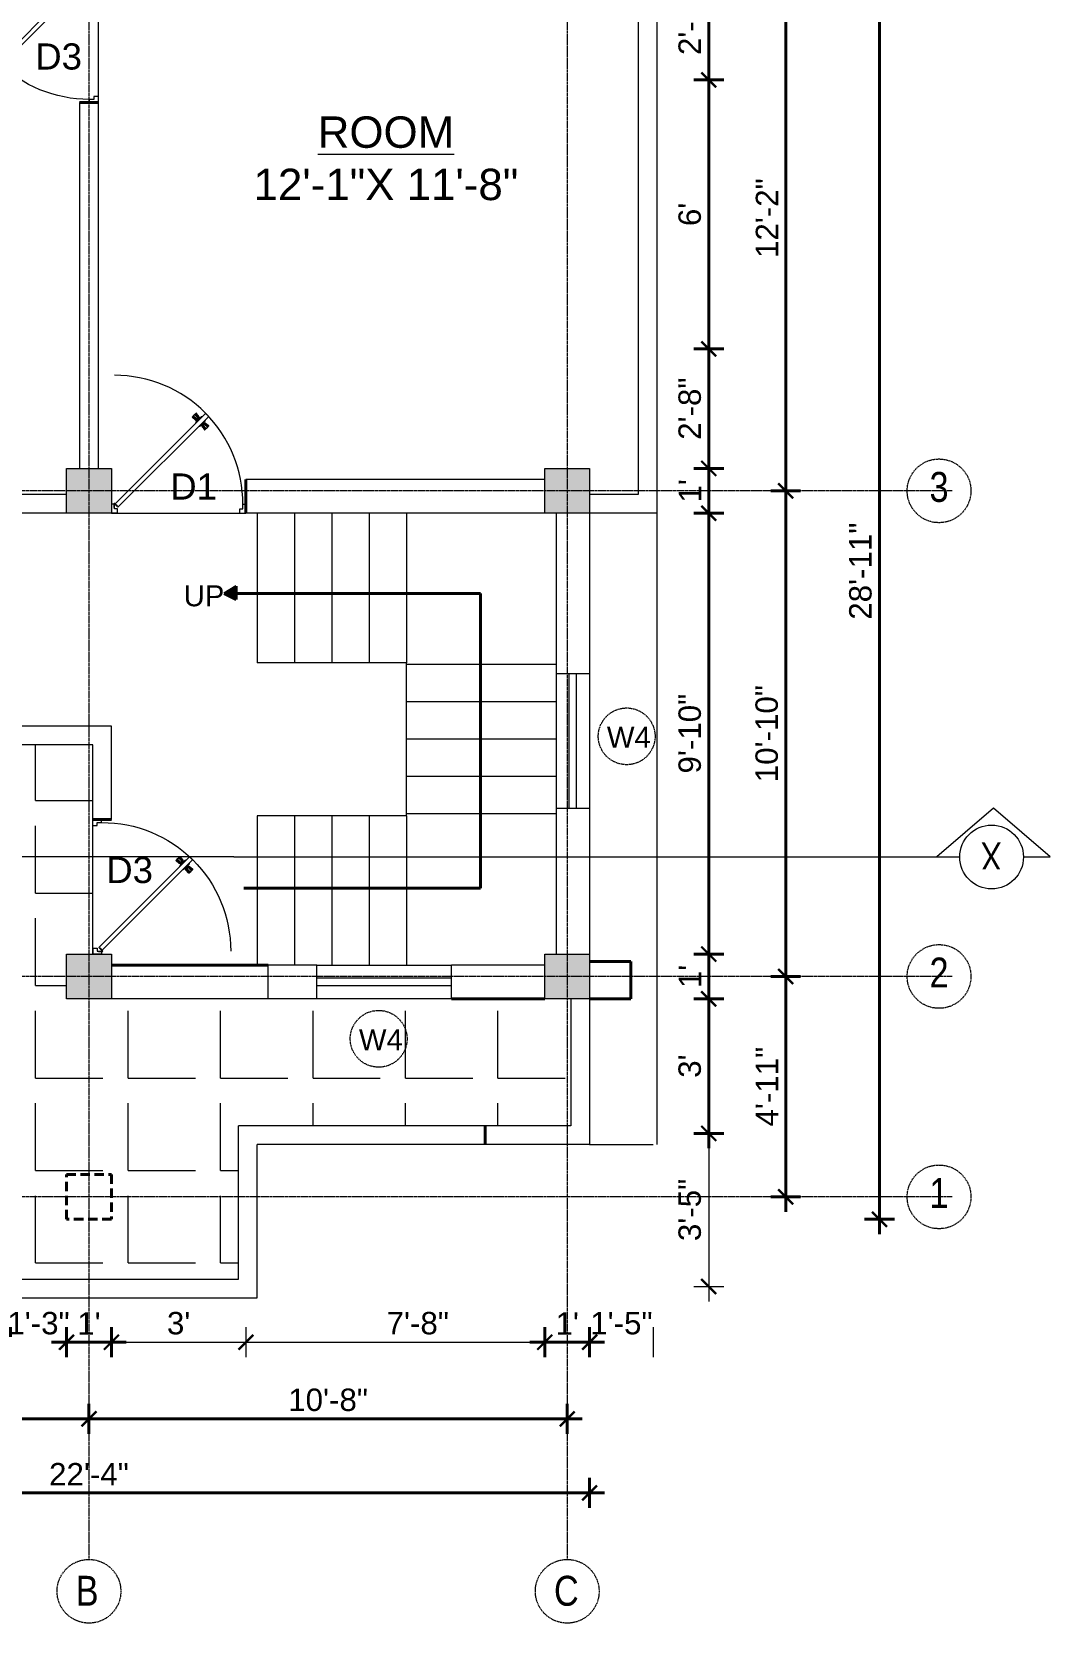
# Model space of a CAD drawing. Header units: inches. Extents: x 160056 to 168773, y -25300 to -22134.
# Drawn here: x 167858 to 168130.5, y -23704.1 to -23278.1 of the extents above; entities that cross this region are included whole.
import ezdxf

# ---------------------------------------------------------------- set-up
doc = ezdxf.new("R2010")
doc.units = ezdxf.units.IN
doc.header["$LTSCALE"] = 0.5
doc.header["$MEASUREMENT"] = 0
doc.header["$PDMODE"] = 66
doc.linetypes.add('CENTER', pattern=[2, 1.25, -0.25, 0.25, -0.25])
doc.linetypes.add('HIDDEN', pattern=[0.375, 0.25, -0.125])
for name, color, linetype, lineweight in [('Annotate-Lite.w', 177, 'Continuous', 9), ('Annotations-Bold.w', 177, 'Continuous', 13), ('DOOR & WIN', 1, 'Continuous', 25), ('PUERTAS', 7, 'Continuous', 9), ('TEXT', 220, 'Continuous', 9), ('wall', 1, 'Continuous', 40)]:
    doc.layers.add(name, color=color, linetype=linetype, lineweight=lineweight)
doc.styles.add('ARAIL', font='ARIALN.TTF')
doc.styles.add('DIMTEXT', font='arial.ttf', dxfattribs={"height": 6})
doc.styles.add('gaurav', font='arial.ttf')
doc.styles.get("Standard").update_dxf_attribs({"font": 'arial.ttf'})
doc.dimstyles.new('1 by 96', dxfattribs={"dimtxt": 6, "dimasz": 4, "dimexe": 4, "dimexo": 4, "dimgap": 2, "dimtad": 1, "dimdec": 0, "dimzin": 0, "dimdsep": 46, "dimlunit": 4, "dimtxsty": 'Standard', "dimblk": 'ARCHTICK', "dimcen": 0, "dimdle": 4, "dimadec": 0, "dimazin": 0, "dimtfac": 1, "dimtdec": 0, "dimtix": 1, "dimtofl": 0, "dimtmove": 1, "dimatfit": 3, "dimldrblk": 'ARCHTICK', "dimfxl": 4, "dimfxlon": 1, "dimtolj": 1, "dimtzin": 0, "dimlwd": -1, "dimlwe": -1, "dimarcsym": 0})

# ---------------------------------------------------------------- blocks, each defined once
blk = doc.blocks.new('3ft')
at = {"layer": 'PUERTAS', "color": 6}
for p, q in [((1.01, 2.52), (25.23, 26.74)), ((26.05, 25.92), (1.77, 1.64)), ((26.05, 25.92), (25.23, 26.74)), ((0, 2.4), (0, 0)), ((0.72, 2.4), (0, 2.4)), ((1.6, 0), (0, 0)), ((0.72, 1.52), (0.72, 2.44)), ((0.8, 1.52), (0.72, 1.52)), ((0.8, 1.52), (0.8, 2.41)), ((0.8, 1.2), (0.8, 1.52)), ((1.6, 1.2), (0.8, 1.2)), ((1.57, 1.84), (0.94, 2.47)), ((1.63, 1.89), (0.97, 2.55)), ((1.63, 1.89), (1.57, 1.84)), ((1.77, 1.64), (1.57, 1.84)), ((1.6, 0), (1.6, 1.2)), ((34.4, 0), (34.4, 1.2)), ((34.4, 1.2), (35.2, 1.2)), ((34.4, 0), (36, 0)), ((35.2, 1.2), (35.2, 2.4)), ((35.2, 2.4), (36, 2.4)), ((36, 0), (36, 2.4))]:
    blk.add_line(p, q, dxfattribs=at)
at = {"layer": 'PUERTAS', "color": 8}
for p, q in [((22.57, 24.94), (21.65, 25.68)), ((22.63, 24.99), (21.69, 25.75)), ((22.74, 25.1), (21.84, 25.9)), ((22.13, 26.28), (21.98, 26.13)), ((22.88, 25.24), (22.01, 26.06)), ((22.13, 26.28), (22.27, 26.42)), ((22.29, 26.41), (22.27, 26.42)), ((23.16, 25.52), (22.34, 26.39)), ((23.3, 25.66), (22.5, 26.56)), ((23.41, 25.77), (22.65, 26.71)), ((23.46, 25.83), (22.72, 26.75)), ((23.44, 25.45), (23.33, 25.56)), ((24.08, 25.71), (23.57, 25.38)), ((22.69, 24.32), (23.02, 24.83)), ((22.95, 24.96), (22.84, 25.07)), ((22.98, 24.99), (22.86, 25.1)), ((23.03, 25.04), (22.91, 25.15)), ((22.91, 24.53), (23.1, 24.91)), ((23.11, 25.12), (22.99, 25.23)), ((23.13, 24.76), (23.18, 24.99)), ((23.28, 25.3), (23.17, 25.41)), ((23.36, 25.37), (23.25, 25.49)), ((23.31, 24.94), (23.28, 25.08)), ((23.41, 25.43), (23.3, 25.54)), ((23.46, 25.09), (23.32, 25.13)), ((23.64, 25.27), (23.41, 25.22)), ((23.87, 25.49), (23.49, 25.3)), ((23.63, 23.38), (24.14, 23.72)), ((23.84, 23.6), (24.22, 23.79)), ((24.07, 23.82), (24.3, 23.88)), ((24.25, 24), (24.39, 23.97)), ((24.25, 23.26), (24.99, 22.34)), ((24.27, 23.64), (24.38, 23.53)), ((24.3, 23.67), (24.41, 23.56)), ((24.3, 23.32), (25.06, 22.38)), ((24.35, 23.72), (24.46, 23.61)), ((24.4, 24.15), (24.43, 24.01)), ((24.41, 23.43), (25.2, 22.53)), ((24.43, 23.8), (24.54, 23.69)), ((24.58, 24.33), (24.52, 24.1)), ((24.55, 23.57), (25.37, 22.7)), ((24.6, 23.97), (24.72, 23.86)), ((24.8, 24.56), (24.61, 24.18)), ((25.02, 24.77), (24.68, 24.26)), ((24.68, 24.05), (24.79, 23.94)), ((24.73, 24.1), (24.85, 23.99)), ((24.76, 24.13), (24.87, 24.02)), ((24.83, 23.85), (25.7, 23.03)), ((24.97, 23.99), (25.87, 23.2)), ((25.08, 24.1), (26.02, 23.34)), ((25.14, 24.15), (26.06, 23.41)), ((25.58, 22.82), (25.43, 22.67)), ((25.58, 22.82), (25.73, 22.97)), ((25.72, 22.98), (25.73, 22.97)), ((0, 0), (36, 0))]:
    blk.add_line(p, q, dxfattribs=at)
at = {"layer": 'PUERTAS', "color": 1}
for p, q in [((21.67, 25.73), (22.17, 26.23)), ((22.49, 24.95), (21.67, 25.61)), ((21.7, 25.82), (22.14, 26.26)), ((21.73, 25.79), (21.7, 25.82)), ((22.58, 26.7), (22.14, 26.26)), ((22.67, 26.73), (22.17, 26.23)), ((22.61, 26.67), (22.58, 26.7)), ((23.45, 25.91), (22.79, 26.73)), ((23.44, 25.81), (23.02, 25.38)), ((23.34, 25.58), (23.08, 25.32)), ((23.33, 25.7), (23.34, 25.69)), ((23.45, 25.46), (23.33, 25.57)), ((24.15, 25.79), (23.68, 25.48)), ((24.27, 25.78), (24.26, 25.79)), ((22.6, 24.96), (23.02, 25.38)), ((22.61, 24.25), (22.92, 24.72)), ((22.62, 24.13), (22.61, 24.14)), ((22.7, 25.07), (22.71, 25.06)), ((22.82, 25.06), (23.08, 25.32)), ((22.94, 24.95), (22.83, 25.07)), ((22.92, 24.72), (22.92, 24.72)), ((22.93, 24.94), (23.19, 25.21)), ((22.93, 24.84), (22.93, 24.83)), ((23.46, 25.47), (23.19, 25.21)), ((23.44, 23.31), (23.45, 23.3)), ((23.56, 23.3), (24.03, 23.61)), ((23.57, 25.47), (23.57, 25.47)), ((23.68, 25.48), (23.68, 25.48)), ((24.03, 23.61), (24.03, 23.62)), ((24.14, 23.62), (24.14, 23.62)), ((24.25, 23.62), (24.51, 23.89)), ((24.26, 23.29), (24.69, 23.71)), ((24.26, 23.63), (24.37, 23.52)), ((24.26, 23.18), (24.92, 22.37)), ((24.37, 23.52), (24.63, 23.77)), ((24.37, 23.4), (24.37, 23.4)), ((24.78, 24.15), (24.51, 23.89)), ((24.89, 24.03), (24.63, 23.77)), ((25.11, 24.14), (24.69, 23.71)), ((24.77, 24.14), (24.88, 24.03)), ((24.79, 24.38), (24.78, 24.37)), ((24.78, 24.26), (24.78, 24.26)), ((25.1, 24.84), (24.79, 24.38)), ((25, 24.03), (25, 24.03)), ((25.04, 22.36), (25.54, 22.86)), ((25.09, 24.96), (25.1, 24.95)), ((25.1, 22.42), (25.13, 22.39)), ((25.13, 22.39), (25.57, 22.83)), ((25.22, 24.14), (26.03, 23.48)), ((26.04, 23.37), (25.54, 22.86)), ((26.01, 23.27), (25.57, 22.83)), ((25.98, 23.3), (26.01, 23.27))]:
    blk.add_line(p, q, dxfattribs=at)
at = {"layer": 'PUERTAS', "color": 2}
for p, q in [((21.99, 26.11), (21.98, 26.13)), ((25.42, 22.68), (25.43, 22.67))]:
    blk.add_line(p, q, dxfattribs=at)
at = {"layer": 'PUERTAS', "color": 6}
for radius in [0.155, 0.0752]:
    blk.add_circle((0.82, 2.56), radius, dxfattribs=at)
blk.add_arc((0.82, 2.56), 34.38, 359.7285, 90.0333, dxfattribs=at)
at = {"layer": 'PUERTAS', "color": 1}
for centre, start, end in [((22.73, 26.68), 38.9236, 135), ((23.28, 25.63), 315, 45), ((23.39, 25.86), 315, 38.9236), ((24.2, 25.73), 45, 135), ((22.54, 25.01), 231.0764, 315), ((22.67, 24.2), 135, 225), ((22.77, 25.12), 225, 315), ((22.99, 24.89), 135, 219.7428), ((22.87, 24.78), 315, 39.7428), ((23.51, 23.36), 225, 315), ((23.51, 25.41), 50.2572, 135), ((23.62, 25.53), 230.2572, 315), ((24.09, 23.56), 50.2572, 135), ((24.2, 23.68), 230.2572, 315), ((24.32, 23.23), 135, 218.9236), ((24.42, 23.46), 135, 225), ((24.84, 24.31), 135, 219.7428), ((24.72, 24.21), 315, 39.7428), ((24.94, 23.98), 45, 135), ((24.98, 22.42), 218.9236, 315), ((25.04, 24.89), 315, 45), ((25.17, 24.08), 51.0764, 135), ((25.98, 23.42), 315, 51.0764)]:
    blk.add_arc(centre, 0.08, start, end, dxfattribs=at)
blk = doc.blocks.new('*U213')
at = {"color": 3, "xscale": -1}
blk.add_blockref('3ft', (42, 0), dxfattribs=at)
blk = doc.blocks.new('*U217')
at = {"color": 3}
blk.add_blockref('3ft', (0, 0), dxfattribs=at)
blk = doc.blocks.new('_ArchTick')
at = {"color": 0, "linetype": 'ByBlock', "const_width": 0.15}
blk.add_lwpolyline([(-0.5, -0.5), (0.5, 0.5)], dxfattribs=at)
blk = doc.blocks.new('*D1698')
at = {"layer": 'Defpoints', "color": 0, "transparency": 16777216}
for p in [(168007.27, -23261.02), (168007.27, -23291.02), (168039.14, -23291.02)]:
    blk.add_point(p, dxfattribs=at)
at = {"layer": 'wall', "color": 0, "transparency": 16777216}
for p, q in [((168039.14, -23257.02), (168039.14, -23295.02)), ((168035.14, -23261.02), (168043.14, -23261.02)), ((168035.14, -23291.02), (168043.14, -23291.02))]:
    blk.add_line(p, q, dxfattribs=at)
at = {"layer": 'wall', "color": 0, "transparency": 16777216, "xscale": 4, "yscale": 4, "zscale": 4}
for p, rotation in [((168039.14, -23261.02), 90), ((168039.14, -23291.02), 270)]:
    blk.add_blockref('_ArchTick', p, dxfattribs=dict(at, rotation=rotation))
at = {"layer": 'wall', "color": 0, "transparency": 16777216, "insert": (168034.08, -23276.02), "char_height": 6, "attachment_point": 5, "rotation": 90}
blk.add_mtext('\\A1;2\'-6"', dxfattribs=at)
blk = doc.blocks.new('*D1699')
at = {"layer": 'Defpoints', "color": 0, "transparency": 16777216}
for p in [(168007.27, -23291.02), (168007.27, -23363.02), (168039.14, -23363.02)]:
    blk.add_point(p, dxfattribs=at)
at = {"layer": 'wall', "color": 0, "transparency": 16777216}
for p, q in [((168039.14, -23287.02), (168039.14, -23367.02)), ((168035.14, -23291.02), (168043.14, -23291.02)), ((168035.14, -23363.02), (168043.14, -23363.02))]:
    blk.add_line(p, q, dxfattribs=at)
at = {"layer": 'wall', "color": 0, "transparency": 16777216, "xscale": 4, "yscale": 4, "zscale": 4}
for p, rotation in [((168039.14, -23291.02), 90), ((168039.14, -23363.02), 270)]:
    blk.add_blockref('_ArchTick', p, dxfattribs=dict(at, rotation=rotation))
at = {"layer": 'wall', "color": 0, "transparency": 16777216, "insert": (168034.08, -23327.02), "char_height": 6, "attachment_point": 5, "rotation": 90}
blk.add_mtext("\\A1;6'", dxfattribs=at)
blk = doc.blocks.new('*D1700')
at = {"layer": 'Defpoints', "color": 0, "transparency": 16777216}
for p in [(168007.27, -23363.02), (168007.27, -23395.02), (168039.14, -23395.02)]:
    blk.add_point(p, dxfattribs=at)
at = {"layer": 'wall', "color": 0, "transparency": 16777216}
for p, q in [((168039.14, -23359.02), (168039.14, -23399.02)), ((168035.14, -23363.02), (168043.14, -23363.02)), ((168035.14, -23395.02), (168043.14, -23395.02))]:
    blk.add_line(p, q, dxfattribs=at)
at = {"layer": 'wall', "color": 0, "transparency": 16777216, "xscale": 4, "yscale": 4, "zscale": 4}
for p, rotation in [((168039.14, -23363.02), 90), ((168039.14, -23395.02), 270)]:
    blk.add_blockref('_ArchTick', p, dxfattribs=dict(at, rotation=rotation))
at = {"layer": 'wall', "color": 0, "transparency": 16777216, "insert": (168034.08, -23379.02), "char_height": 6, "attachment_point": 5, "rotation": 90}
blk.add_mtext('\\A1;2\'-8"', dxfattribs=at)
blk = doc.blocks.new('*D1701')
at = {"layer": 'Defpoints', "color": 0, "transparency": 16777216}
for p in [(168007.27, -23395.02), (168007.27, -23407.02), (168039.14, -23407.02)]:
    blk.add_point(p, dxfattribs=at)
at = {"layer": 'wall', "color": 0, "transparency": 16777216}
for p, q in [((168039.14, -23391.02), (168039.14, -23411.02)), ((168035.14, -23395.02), (168043.14, -23395.02)), ((168035.14, -23407.02), (168043.14, -23407.02))]:
    blk.add_line(p, q, dxfattribs=at)
at = {"layer": 'wall', "color": 0, "transparency": 16777216, "xscale": 4, "yscale": 4, "zscale": 4}
for p, rotation in [((168039.14, -23395.02), 90), ((168039.14, -23407.02), 270)]:
    blk.add_blockref('_ArchTick', p, dxfattribs=dict(at, rotation=rotation))
at = {"layer": 'wall', "color": 0, "transparency": 16777216, "insert": (168034.13, -23401.02), "char_height": 6, "attachment_point": 5, "rotation": 90}
blk.add_mtext("\\A1;1'", dxfattribs=at)
blk = doc.blocks.new('*D1702')
at = {"layer": 'Defpoints', "color": 0, "transparency": 16777216}
for p in [(168007.27, -23407.02), (168007.27, -23525.02), (168039.14, -23525.02)]:
    blk.add_point(p, dxfattribs=at)
at = {"layer": 'wall', "color": 0, "transparency": 16777216}
for p, q in [((168039.14, -23403.02), (168039.14, -23529.02)), ((168035.14, -23407.02), (168043.14, -23407.02)), ((168035.14, -23525.02), (168043.14, -23525.02))]:
    blk.add_line(p, q, dxfattribs=at)
at = {"layer": 'wall', "color": 0, "transparency": 16777216, "xscale": 4, "yscale": 4, "zscale": 4}
for p, rotation in [((168039.14, -23407.02), 90), ((168039.14, -23525.02), 270)]:
    blk.add_blockref('_ArchTick', p, dxfattribs=dict(at, rotation=rotation))
at = {"layer": 'wall', "color": 0, "transparency": 16777216, "insert": (168034.08, -23466.02), "char_height": 6, "attachment_point": 5, "rotation": 90}
blk.add_mtext('\\A1;9\'-10"', dxfattribs=at)
blk = doc.blocks.new('*D1703')
at = {"layer": 'Defpoints', "color": 0, "transparency": 16777216}
for p in [(168007.27, -23525.02), (168007.27, -23537.02), (168039.14, -23537.02)]:
    blk.add_point(p, dxfattribs=at)
at = {"layer": 'wall', "color": 0, "transparency": 16777216}
for p, q in [((168039.14, -23521.02), (168039.14, -23541.02)), ((168035.14, -23525.02), (168043.14, -23525.02)), ((168035.14, -23537.02), (168043.14, -23537.02))]:
    blk.add_line(p, q, dxfattribs=at)
at = {"layer": 'wall', "color": 0, "transparency": 16777216, "xscale": 4, "yscale": 4, "zscale": 4}
for p, rotation in [((168039.14, -23525.02), 90), ((168039.14, -23537.02), 270)]:
    blk.add_blockref('_ArchTick', p, dxfattribs=dict(at, rotation=rotation))
at = {"layer": 'wall', "color": 0, "transparency": 16777216, "insert": (168034.13, -23531.02), "char_height": 6, "attachment_point": 5, "rotation": 90}
blk.add_mtext("\\A1;1'", dxfattribs=at)
blk = doc.blocks.new('*D1704')
at = {"layer": 'Defpoints', "color": 0, "transparency": 16777216}
for p in [(168007.27, -23255.02), (168007.27, -23401.02), (168059.74, -23401.02)]:
    blk.add_point(p, dxfattribs=at)
at = {"layer": 'wall', "color": 0, "transparency": 16777216}
for p, q in [((168059.74, -23251.02), (168059.74, -23405.02)), ((168055.74, -23255.02), (168063.74, -23255.02)), ((168055.74, -23401.02), (168063.74, -23401.02))]:
    blk.add_line(p, q, dxfattribs=at)
at = {"layer": 'wall', "color": 0, "transparency": 16777216, "xscale": 4, "yscale": 4, "zscale": 4}
for p, rotation in [((168059.74, -23255.02), 90), ((168059.74, -23401.02), 270)]:
    blk.add_blockref('_ArchTick', p, dxfattribs=dict(at, rotation=rotation))
at = {"layer": 'wall', "color": 0, "transparency": 16777216, "insert": (168054.73, -23328.02), "char_height": 6, "attachment_point": 5, "rotation": 90}
blk.add_mtext('\\A1;12\'-2"', dxfattribs=at)
blk = doc.blocks.new('*D1705')
at = {"layer": 'Defpoints', "color": 0, "transparency": 16777216}
for p in [(168007.27, -23401.02), (168007.27, -23531.02), (168059.74, -23531.02)]:
    blk.add_point(p, dxfattribs=at)
at = {"layer": 'wall', "color": 0, "transparency": 16777216}
for p, q in [((168059.74, -23397.02), (168059.74, -23535.02)), ((168055.74, -23401.02), (168063.74, -23401.02)), ((168055.74, -23531.02), (168063.74, -23531.02))]:
    blk.add_line(p, q, dxfattribs=at)
at = {"layer": 'wall', "color": 0, "transparency": 16777216, "xscale": 4, "yscale": 4, "zscale": 4}
for p, rotation in [((168059.74, -23401.02), 90), ((168059.74, -23531.02), 270)]:
    blk.add_blockref('_ArchTick', p, dxfattribs=dict(at, rotation=rotation))
at = {"layer": 'wall', "color": 0, "transparency": 16777216, "insert": (168054.68, -23466.02), "char_height": 6, "attachment_point": 5, "rotation": 90}
blk.add_mtext('\\A1;10\'-10"', dxfattribs=at)
blk = doc.blocks.new('*D1706')
at = {"layer": 'Defpoints', "color": 0, "transparency": 16777216}
for p in [(168007.27, -23531.02), (167879.27, -23590.02), (168059.74, -23590.02)]:
    blk.add_point(p, dxfattribs=at)
at = {"layer": 'wall', "color": 0, "transparency": 16777216}
for p, q in [((168059.74, -23527.02), (168059.74, -23594.02)), ((168055.74, -23531.02), (168063.74, -23531.02)), ((168055.74, -23590.02), (168063.74, -23590.02))]:
    blk.add_line(p, q, dxfattribs=at)
at = {"layer": 'wall', "color": 0, "transparency": 16777216, "xscale": 4, "yscale": 4, "zscale": 4}
for p, rotation in [((168059.74, -23531.02), 90), ((168059.74, -23590.02), 270)]:
    blk.add_blockref('_ArchTick', p, dxfattribs=dict(at, rotation=rotation))
at = {"layer": 'wall', "color": 0, "transparency": 16777216, "insert": (168054.73, -23560.52), "char_height": 6, "attachment_point": 5, "rotation": 90}
blk.add_mtext('\\A1;4\'-11"', dxfattribs=at)
blk = doc.blocks.new('*D1707')
at = {"layer": 'Defpoints', "color": 0, "transparency": 16777216}
for p in [(167879.27, -23249.02), (168084.83, -23249.02), (167879.27, -23596.02)]:
    blk.add_point(p, dxfattribs=at)
at = {"layer": 'wall', "color": 0, "transparency": 16777216}
for p, q in [((168084.83, -23600.02), (168084.83, -23245.02)), ((168080.83, -23249.02), (168088.83, -23249.02)), ((168080.83, -23596.02), (168088.83, -23596.02))]:
    blk.add_line(p, q, dxfattribs=at)
at = {"layer": 'wall', "color": 0, "transparency": 16777216, "xscale": 4, "yscale": 4, "zscale": 4}
for p, rotation in [((168084.83, -23249.02), 90), ((168084.83, -23596.02), 270)]:
    blk.add_blockref('_ArchTick', p, dxfattribs=dict(at, rotation=rotation))
at = {"layer": 'wall', "color": 0, "transparency": 16777216, "insert": (168079.76, -23422.52), "char_height": 6, "attachment_point": 5, "rotation": 90}
blk.add_mtext('\\A1;28\'-11"', dxfattribs=at)
blk = doc.blocks.new('*D1711')
at = {"layer": 'Defpoints', "color": 0, "transparency": 16777216}
for p in [(167852.27, -23596.02), (167867.27, -23596.02), (167867.27, -23628.94)]:
    blk.add_point(p, dxfattribs=at)
at = {"layer": 'wall', "color": 0, "transparency": 16777216}
for p, q in [((167852.27, -23624.94), (167852.27, -23632.94)), ((167867.27, -23624.94), (167867.27, -23632.94))]:
    blk.add_line(p, q, dxfattribs=at)
at = {"layer": 'wall', "color": 0, "transparency": 16777216, "insert": (167859.77, -23623.87), "char_height": 6, "attachment_point": 5}
blk.add_mtext('\\A1;1\'-3"', dxfattribs=at)
blk = doc.blocks.new('*D1712')
at = {"layer": 'Defpoints', "color": 0, "transparency": 16777216}
for p in [(167867.27, -23596.02), (167879.27, -23596.02), (167879.27, -23628.94)]:
    blk.add_point(p, dxfattribs=at)
at = {"layer": 'wall', "color": 0, "transparency": 16777216}
for p, q in [((167867.27, -23624.94), (167867.27, -23632.94)), ((167879.27, -23624.94), (167879.27, -23632.94)), ((167863.27, -23628.94), (167883.27, -23628.94))]:
    blk.add_line(p, q, dxfattribs=at)
at = {"layer": 'wall', "color": 0, "transparency": 16777216, "xscale": 4, "yscale": 4, "zscale": 4, "rotation": 180}
blk.add_blockref('_ArchTick', (167867.27, -23628.94), dxfattribs=at)
at = {"layer": 'wall', "color": 0, "transparency": 16777216, "xscale": 4, "yscale": 4, "zscale": 4}
blk.add_blockref('_ArchTick', (167879.27, -23628.94), dxfattribs=at)
at = {"layer": 'wall', "color": 0, "transparency": 16777216, "insert": (167873.27, -23623.92), "char_height": 6, "attachment_point": 5}
blk.add_mtext("\\A1;1'", dxfattribs=at)
blk = doc.blocks.new('*D1713')
at = {"layer": 'Defpoints', "color": 0, "transparency": 16777216}
for p in [(167995.27, -23537.02), (168007.27, -23537.02), (168007.27, -23628.94)]:
    blk.add_point(p, dxfattribs=at)
at = {"layer": 'wall', "color": 0, "transparency": 16777216}
for p, q in [((167995.27, -23624.94), (167995.27, -23632.94)), ((168007.27, -23624.94), (168007.27, -23632.94)), ((167991.27, -23628.94), (168011.27, -23628.94))]:
    blk.add_line(p, q, dxfattribs=at)
at = {"layer": 'wall', "color": 0, "transparency": 16777216, "xscale": 4, "yscale": 4, "zscale": 4, "rotation": 180}
blk.add_blockref('_ArchTick', (167995.27, -23628.94), dxfattribs=at)
at = {"layer": 'wall', "color": 0, "transparency": 16777216, "xscale": 4, "yscale": 4, "zscale": 4}
blk.add_blockref('_ArchTick', (168007.27, -23628.94), dxfattribs=at)
at = {"layer": 'wall', "color": 0, "transparency": 16777216, "insert": (168001.27, -23623.92), "char_height": 6, "attachment_point": 5}
blk.add_mtext("\\A1;1'", dxfattribs=at)
blk = doc.blocks.new('*D1714')
at = {"layer": 'Defpoints', "color": 0, "transparency": 16777216}
for p in [(167745.27, -23596.02), (167873.27, -23596.02), (167873.27, -23649.45)]:
    blk.add_point(p, dxfattribs=at)
at = {"layer": 'wall', "color": 0, "transparency": 16777216}
for p, q in [((167745.27, -23645.45), (167745.27, -23653.45)), ((167873.27, -23645.45), (167873.27, -23653.45)), ((167741.27, -23649.45), (167877.27, -23649.45))]:
    blk.add_line(p, q, dxfattribs=at)
at = {"layer": 'wall', "color": 0, "transparency": 16777216, "xscale": 4, "yscale": 4, "zscale": 4, "rotation": 180}
blk.add_blockref('_ArchTick', (167745.27, -23649.45), dxfattribs=at)
at = {"layer": 'wall', "color": 0, "transparency": 16777216, "xscale": 4, "yscale": 4, "zscale": 4}
blk.add_blockref('_ArchTick', (167873.27, -23649.45), dxfattribs=at)
at = {"layer": 'wall', "color": 0, "transparency": 16777216, "insert": (167809.27, -23644.39), "char_height": 6, "attachment_point": 5}
blk.add_mtext('\\A1;10\'-8"', dxfattribs=at)
blk = doc.blocks.new('*D1715')
at = {"layer": 'Defpoints', "color": 0, "transparency": 16777216}
for p in [(168001.27, -23537.02), (167873.27, -23596.02), (168001.27, -23649.45)]:
    blk.add_point(p, dxfattribs=at)
at = {"layer": 'wall', "color": 0, "transparency": 16777216}
for p, q in [((167873.27, -23645.45), (167873.27, -23653.45)), ((168001.27, -23645.45), (168001.27, -23653.45)), ((167869.27, -23649.45), (168005.27, -23649.45))]:
    blk.add_line(p, q, dxfattribs=at)
at = {"layer": 'wall', "color": 0, "transparency": 16777216, "xscale": 4, "yscale": 4, "zscale": 4, "rotation": 180}
blk.add_blockref('_ArchTick', (167873.27, -23649.45), dxfattribs=at)
at = {"layer": 'wall', "color": 0, "transparency": 16777216, "xscale": 4, "yscale": 4, "zscale": 4}
blk.add_blockref('_ArchTick', (168001.27, -23649.45), dxfattribs=at)
at = {"layer": 'wall', "color": 0, "transparency": 16777216, "insert": (167937.27, -23644.39), "char_height": 6, "attachment_point": 5}
blk.add_mtext('\\A1;10\'-8"', dxfattribs=at)
blk = doc.blocks.new('*D1716')
at = {"layer": 'Defpoints', "color": 0, "transparency": 16777216}
for p in [(168007.27, -23537.02), (167739.27, -23596.02), (168007.27, -23669.28)]:
    blk.add_point(p, dxfattribs=at)
at = {"layer": 'wall', "color": 0, "transparency": 16777216}
for p, q in [((167739.27, -23665.28), (167739.27, -23673.28)), ((168007.27, -23665.28), (168007.27, -23673.28)), ((167735.27, -23669.28), (168011.27, -23669.28))]:
    blk.add_line(p, q, dxfattribs=at)
at = {"layer": 'wall', "color": 0, "transparency": 16777216, "xscale": 4, "yscale": 4, "zscale": 4, "rotation": 180}
blk.add_blockref('_ArchTick', (167739.27, -23669.28), dxfattribs=at)
at = {"layer": 'wall', "color": 0, "transparency": 16777216, "xscale": 4, "yscale": 4, "zscale": 4}
blk.add_blockref('_ArchTick', (168007.27, -23669.28), dxfattribs=at)
at = {"layer": 'wall', "color": 0, "transparency": 16777216, "insert": (167873.27, -23664.27), "char_height": 6, "attachment_point": 5}
blk.add_mtext('\\A1;22\'-4"', dxfattribs=at)
blk = doc.blocks.new('*D1721')
at = {"layer": 'Defpoints', "color": 0, "transparency": 16777216}
for p in [(168007.27, -23537.02), (168024.27, -23573.02), (168039.14, -23573.02)]:
    blk.add_point(p, dxfattribs=at)
at = {"layer": 'wall', "color": 0, "transparency": 16777216}
for p, q in [((168039.14, -23533.02), (168039.14, -23577.02)), ((168035.14, -23537.02), (168043.14, -23537.02)), ((168035.14, -23573.02), (168043.14, -23573.02))]:
    blk.add_line(p, q, dxfattribs=at)
at = {"layer": 'wall', "color": 0, "transparency": 16777216, "xscale": 4, "yscale": 4, "zscale": 4}
for p, rotation in [((168039.14, -23537.02), 90), ((168039.14, -23573.02), 270)]:
    blk.add_blockref('_ArchTick', p, dxfattribs=dict(at, rotation=rotation))
at = {"layer": 'wall', "color": 0, "transparency": 16777216, "insert": (168034.08, -23555.02), "char_height": 6, "attachment_point": 5, "rotation": 90}
blk.add_mtext("\\A1;3'", dxfattribs=at)
blk = doc.blocks.new('*D1722')
at = {"layer": 'Annotate-Lite.w', "color": 0, "transparency": 16777216}
for p, q in [((168039.14, -23569.02), (168039.14, -23618.02)), ((168035.14, -23573.02), (168043.14, -23573.02)), ((168035.14, -23614.02), (168043.14, -23614.02))]:
    blk.add_line(p, q, dxfattribs=at)
at = {"layer": 'Defpoints', "color": 0, "transparency": 16777216}
for p in [(168024.27, -23573.02), (167915.27, -23614.02), (168039.14, -23614.02)]:
    blk.add_point(p, dxfattribs=at)
at = {"layer": 'Annotate-Lite.w', "color": 0, "transparency": 16777216, "xscale": 4, "yscale": 4, "zscale": 4}
for p, rotation in [((168039.14, -23573.02), 90), ((168039.14, -23614.02), 270)]:
    blk.add_blockref('_ArchTick', p, dxfattribs=dict(at, rotation=rotation))
at = {"layer": 'Annotate-Lite.w', "color": 0, "transparency": 16777216, "insert": (168034.08, -23593.52), "char_height": 6, "attachment_point": 5, "rotation": 90}
blk.add_mtext('\\A1;3\'-5"', dxfattribs=at)
blk = doc.blocks.new('*D1723')
at = {"layer": 'Annotate-Lite.w', "color": 0, "transparency": 16777216}
for p, q in [((167879.27, -23624.94), (167879.27, -23632.94)), ((167915.27, -23624.94), (167915.27, -23632.94)), ((167875.27, -23628.94), (167919.27, -23628.94))]:
    blk.add_line(p, q, dxfattribs=at)
at = {"layer": 'Defpoints', "color": 0, "transparency": 16777216}
for p in [(167879.27, -23596.02), (167915.27, -23614.02), (167915.27, -23628.94)]:
    blk.add_point(p, dxfattribs=at)
at = {"layer": 'Annotate-Lite.w', "color": 0, "transparency": 16777216, "xscale": 4, "yscale": 4, "zscale": 4, "rotation": 180}
blk.add_blockref('_ArchTick', (167879.27, -23628.94), dxfattribs=at)
at = {"layer": 'Annotate-Lite.w', "color": 0, "transparency": 16777216, "xscale": 4, "yscale": 4, "zscale": 4}
blk.add_blockref('_ArchTick', (167915.27, -23628.94), dxfattribs=at)
at = {"layer": 'Annotate-Lite.w', "color": 0, "transparency": 16777216, "insert": (167897.27, -23623.87), "char_height": 6, "attachment_point": 5}
blk.add_mtext("\\A1;3'", dxfattribs=at)
blk = doc.blocks.new('*D1724')
at = {"layer": 'Annotate-Lite.w', "color": 0, "transparency": 16777216}
for p, q in [((167915.27, -23624.94), (167915.27, -23632.94)), ((168007.27, -23624.94), (168007.27, -23632.94)), ((167911.27, -23628.94), (168011.27, -23628.94))]:
    blk.add_line(p, q, dxfattribs=at)
at = {"layer": 'Defpoints', "color": 0, "transparency": 16777216}
for p in [(168007.27, -23573.02), (167915.27, -23614.02), (168007.27, -23628.94)]:
    blk.add_point(p, dxfattribs=at)
at = {"layer": 'Annotate-Lite.w', "color": 0, "transparency": 16777216, "xscale": 4, "yscale": 4, "zscale": 4, "rotation": 180}
blk.add_blockref('_ArchTick', (167915.27, -23628.94), dxfattribs=at)
at = {"layer": 'Annotate-Lite.w', "color": 0, "transparency": 16777216, "xscale": 4, "yscale": 4, "zscale": 4}
blk.add_blockref('_ArchTick', (168007.27, -23628.94), dxfattribs=at)
at = {"layer": 'Annotate-Lite.w', "color": 0, "transparency": 16777216, "insert": (167961.27, -23623.87), "char_height": 6, "attachment_point": 5}
blk.add_mtext('\\A1;7\'-8"', dxfattribs=at)
blk = doc.blocks.new('*D1725')
at = {"layer": 'Annotate-Lite.w', "color": 0, "transparency": 16777216}
for p, q in [((168007.27, -23624.94), (168007.27, -23632.94)), ((168024.27, -23624.94), (168024.27, -23632.94))]:
    blk.add_line(p, q, dxfattribs=at)
at = {"layer": 'Defpoints', "color": 0, "transparency": 16777216}
for p in [(168007.27, -23576.02), (168024.27, -23576.02), (168024.27, -23628.94)]:
    blk.add_point(p, dxfattribs=at)
at = {"layer": 'Annotate-Lite.w', "color": 0, "transparency": 16777216, "insert": (168015.77, -23623.87), "char_height": 6, "attachment_point": 5}
blk.add_mtext('\\A1;1\'-5"', dxfattribs=at)

msp = doc.modelspace()

# ---------------------------------------------------------------- hatches: boundary and pattern name
at = {"layer": 'Annotations-Bold.w', "linetype": 'CENTER', "ltscale": 0.3}
h = msp.add_hatch(dxfattribs=at)
h.set_pattern_fill('ANGLE', color=0, scale=90, style=0)
h.set_pattern_definition([(0, (16586.977, -1852.475), (0, 24.75), [18, -6.75]), (90, (16586.977, -1852.475), (-24.75, 2e-15), [18, -6.75])])
h.paths.add_polyline_path([(167867.27, -23537.02), (167867.27, -23525.02), (167874.27, -23525.02), (167874.27, -23523.42), (167874.27, -23489.02), (167874.27, -23469.02), (167739.27, -23469.02), (167723.27, -23469.02), (167723.27, -23612.02), (167913.27, -23612.02), (167913.27, -23571.02), (168002.27, -23571.02), (168002.27, -23537.02), (167995.27, -23537.02), (167970.27, -23537.02), (167934.27, -23537.02), (167879.27, -23537.02)])
h.paths.add_polyline_path([(167867.27, -23584.02), (167879.27, -23584.02), (167879.27, -23596.02), (167867.27, -23596.02)], flags=16)
h.paths.add_polyline_path([(167751.27, -23537.02), (167739.27, -23537.02), (167739.27, -23525.02), (167751.27, -23525.02)], flags=16)
h.paths.add_polyline_path([(167751.27, -23584.02), (167751.27, -23596.02), (167739.27, -23596.02), (167739.27, -23584.02)], flags=16)
h.paths.add_polyline_path([(167778.36, -23556.97), (167838.63, -23556.97), (167838.63, -23539.66), (167778.36, -23539.66)], flags=24)
at = {"layer": 'wall'}
for points in [[(167879.27, -23395.02), (167867.27, -23395.02), (167867.27, -23407.02), (167879.27, -23407.02)], [(168007.27, -23395.02), (167995.27, -23395.02), (167995.27, -23407.02), (168007.27, -23407.02)], [(167912.63, -23430.15), (167912.63, -23426.57), (167909.47, -23428.49)], [(167879.27, -23525.02), (167867.27, -23525.02), (167867.27, -23537.02), (167879.27, -23537.02)], [(168007.27, -23525.02), (167995.27, -23525.02), (167995.27, -23537.02), (168007.27, -23537.02)]]:
    msp.add_hatch(color=256, dxfattribs=at).paths.add_polyline_path(points)

# ---------------------------------------------------------------- linework, layer by layer
at = {"layer": 'Annotate-Lite.w', "color": 1}
for p, q in [((168025.27, -23249.02), (168025.27, -23407.02)), ((168020.27, -23254.02), (168020.27, -23402.02)), ((167870.77, -23297.02), (167870.77, -23395.02)), ((167875.77, -23297.02), (167875.77, -23395.02)), ((167995.27, -23398.02), (167915.27, -23398.02)), ((167867.27, -23402.02), (167751.27, -23402.02)), ((168020.27, -23402.02), (168007.27, -23402.02)), ((167867.27, -23407.02), (167831.27, -23407.02)), ((167995.27, -23407.02), (167915.27, -23407.02)), ((167998.27, -23407.02), (167998.27, -23450.02)), ((168020.27, -23407.02), (168007.27, -23407.02)), ((168007.27, -23407.02), (168007.27, -23450.02)), ((168025.27, -23407.02), (168020.27, -23407.02)), ((168025.27, -23407.02), (168025.27, -23576.02)), ((167874.27, -23464.02), (167748.27, -23464.02)), ((167879.27, -23464.02), (167874.27, -23464.02)), ((167879.27, -23489.02), (167879.27, -23464.02)), ((167874.27, -23469.02), (167739.27, -23469.02)), ((167874.27, -23489.02), (167874.27, -23469.02)), ((167998.27, -23486.02), (167998.27, -23525.02)), ((168007.27, -23486.02), (168007.27, -23527.02)), ((167934.27, -23528.02), (167921.27, -23528.02)), ((167921.27, -23537.02), (167921.27, -23528.02)), ((167995.27, -23528.02), (167970.27, -23528.02)), ((167934.27, -23537.02), (167879.27, -23537.02)), ((168002.27, -23537.02), (168002.27, -23571.02)), ((168007.27, -23537.02), (168007.27, -23576.02)), ((168002.27, -23571.02), (167913.27, -23571.02)), ((167913.27, -23612.02), (167913.27, -23571.02)), ((168007.27, -23576.02), (167918.27, -23576.02)), ((167918.27, -23617.02), (167918.27, -23576.02)), ((168007.27, -23576.02), (168024.27, -23576.02)), ((167723.27, -23612.02), (167913.27, -23612.02)), ((167718.27, -23617.02), (167867.27, -23617.02)), ((167718.27, -23617.02), (167918.27, -23617.02))]:
    msp.add_line(p, q, dxfattribs=at)
at = {"layer": 'Annotate-Lite.w'}
for p, q in [((168025.27, -23363.02), (168025.27, -23396.02)), ((167918.27, -23407.02), (167918.27, -23447.02)), ((167928.27, -23407.02), (167928.27, -23447.02)), ((167938.27, -23407.02), (167938.27, -23447.02)), ((167948.27, -23407.02), (167948.27, -23447.02)), ((167958.27, -23407.02), (167958.27, -23447.02)), ((167958.27, -23447.02), (167918.27, -23447.02)), ((167958.27, -23488.02), (167958.27, -23447.02)), ((167998.27, -23447.52), (167958.27, -23447.52)), ((167998.27, -23457.52), (167958.27, -23457.52)), ((167998.27, -23467.52), (167958.27, -23467.52)), ((167998.27, -23477.52), (167958.27, -23477.52)), ((167918.27, -23488.02), (167918.27, -23528.02)), ((167958.27, -23488.02), (167918.27, -23488.02)), ((167928.27, -23488.02), (167928.27, -23528.02)), ((167938.27, -23488.02), (167938.27, -23528.02)), ((167948.27, -23488.02), (167948.27, -23528.02)), ((167998.27, -23487.52), (167958.27, -23487.52)), ((167958.27, -23488.02), (167958.27, -23528.02)), ((167921.27, -23528.02), (167918.27, -23528.02))]:
    msp.add_line(p, q, dxfattribs=at)
at = {"layer": 'Annotate-Lite.w', "color": 3}
for p, q in [((168007.27, -23450.02), (167998.27, -23450.02)), ((167998.27, -23450.02), (167998.27, -23486.02)), ((168001.77, -23486.02), (168001.77, -23450.02)), ((168003.77, -23486.02), (168003.77, -23450.02)), ((168007.27, -23450.02), (168007.27, -23486.02)), ((168007.27, -23486.02), (167998.27, -23486.02)), ((167934.27, -23537.02), (167934.27, -23528.02)), ((167934.27, -23528.02), (167970.27, -23528.02)), ((167970.27, -23537.02), (167970.27, -23528.02)), ((167970.27, -23531.52), (167934.27, -23531.52)), ((167970.27, -23533.52), (167934.27, -23533.52)), ((167970.27, -23537.02), (167934.27, -23537.02))]:
    msp.add_line(p, q, dxfattribs=at)
at = {"layer": 'Annotate-Lite.w'}
for points in [[(167867.27, -23395.02), (167879.27, -23395.02), (167879.27, -23407.02), (167867.27, -23407.02)], [(167995.27, -23395.02), (168007.27, -23395.02), (168007.27, -23407.02), (167995.27, -23407.02)], [(167867.27, -23525.02), (167879.27, -23525.02), (167879.27, -23537.02), (167867.27, -23537.02)], [(167995.27, -23525.02), (168007.27, -23525.02), (168007.27, -23537.02), (167995.27, -23537.02)]]:
    msp.add_lwpolyline(points, close=True, dxfattribs=at)
at = {"layer": 'Annotations-Bold.w', "color": 0, "linetype": 'CENTER', "ltscale": 0.3}
for p, q in [((167873.27, -23184.84), (167873.27, -23687.08)), ((168001.27, -23184.84), (168001.27, -23687.08)), ((168104.27, -23401.02), (167639.84, -23401.02)), ((168104.27, -23531.02), (167639.84, -23531.02)), ((168104.27, -23590.02), (167639.84, -23590.02))]:
    msp.add_line(p, q, dxfattribs=at)
for centre, radius in [((168100.78, -23401.02), 8.53), ((168017.18, -23466.74), 7.6), ((168100.78, -23531.02), 8.53), ((167950.8, -23547.71), 7.6), ((168100.78, -23590.02), 8.53), ((167873.27, -23695.61), 8.53), ((168001.27, -23695.61), 8.53)]:
    msp.add_circle(centre, radius, dxfattribs=at)
at = {"layer": 'TEXT'}
for points in [[(168123.38, -23499.04), (168130.52, -23499.04), (168115.38, -23485.95), (168100.23, -23499.04)], [(167912.09, -23499.04), (167642.78, -23499.04)], [(167912.09, -23499.04), (168106.31, -23499.04)]]:
    msp.add_lwpolyline(points, dxfattribs=at)
msp.add_circle((168114.84, -23499.04), 8.53, dxfattribs=at)
at = {"layer": 'wall'}
for p, q in [((167875.77, -23297.02), (167870.77, -23297.02)), ((167915.27, -23407.02), (167915.27, -23398.02)), ((167909.47, -23428.49), (167912.63, -23426.57)), ((167912.63, -23430.15), (167909.47, -23428.49)), ((167912.63, -23426.57), (167912.63, -23430.15)), ((167978.07, -23428.49), (167912.63, -23428.49)), ((167978.07, -23428.49), (167978.07, -23507.36)), ((167879.27, -23489.02), (167874.27, -23489.02)), ((167914.7, -23507.36), (167978.07, -23507.36)), ((167879.27, -23528.02), (167921.27, -23528.02)), ((168007.27, -23527.02), (168018.27, -23527.02)), ((168018.27, -23527.02), (168018.27, -23537.02)), ((167970.27, -23537.02), (167995.27, -23537.02)), ((168018.27, -23537.02), (168007.27, -23537.02)), ((167979.27, -23576.02), (167979.27, -23571.02))]:
    msp.add_line(p, q, dxfattribs=at)
at = {"layer": 'wall', "linetype": 'HIDDEN', "ltscale": 20}
msp.add_lwpolyline([(167867.27, -23584.02), (167879.27, -23584.02), (167879.27, -23596.02), (167867.27, -23596.02)], close=True, dxfattribs=at)

# ---------------------------------------------------------------- block references
at = {"layer": 'DOOR & WIN', "rotation": 90}
msp.add_blockref('*U213', (167875.77, -23303.02), dxfattribs=at)
at = {"layer": 'DOOR & WIN', "xscale": -1}
msp.add_blockref('*U213', (167921.27, -23407.02), dxfattribs=at)
at = {"layer": 'DOOR & WIN', "xscale": -1, "rotation": 270}
msp.add_blockref('*U217', (167874.27, -23525.02), dxfattribs=at)

# ---------------------------------------------------------------- texts
at = {"layer": 'Annotations-Bold.w', "color": 0, "linetype": 'CENTER', "ltscale": 0.3, "insert": (167952.76, -23300.79), "char_height": 8.4, "width": 77.2712, "attachment_point": 2, "style": 'gaurav'}
msp.add_mtext('{\\LROOM\\P}12\'-1"X 11\'-8"', dxfattribs=at)
at = {"layer": 'Annotations-Bold.w', "color": 0, "linetype": 'CENTER', "ltscale": 0.3, "attachment_point": 1}
for s, width, insert, char_height, style in [('3', 6.5393, (168098.23, -23395.97), 8, 'ARAIL'), ('UP', 8, (167898.63, -23426.32), 5.6, 'gaurav'), ('W4', 8, (168011.89, -23464.19), 5.6, 'gaurav'), ('2', 6.5393, (168098.23, -23525.97), 8, 'ARAIL'), ('W4', 8, (167945.52, -23545.16), 5.6, 'gaurav'), ('1', 6.5393, (168098.23, -23584.97), 8, 'ARAIL'), ('B', 6.5393, (167869.73, -23691.47), 8, 'ARAIL'), ('C', 6.5393, (167997.73, -23691.47), 8, 'ARAIL')]:
    msp.add_mtext_dynamic_manual_height_columns(s, width=width, gutter_width=100, heights=[0], dxfattribs=dict(at, insert=insert, char_height=char_height, style=style))
at = {"layer": 'TEXT', "style": 'DIMTEXT'}
for s, p in [('D3', (167858.9, -23288.24)), ('D1', (167895.03, -23403.36)), ('D3', (167877.91, -23506.01))]:
    msp.add_text(s, height=7, dxfattribs=at).set_placement(p)
at = {"layer": 'TEXT', "insert": (168112, -23495.14), "char_height": 7.2, "attachment_point": 9, "rotation": 180, "style": 'ARAIL'}
msp.add_mtext_dynamic_manual_height_columns('X', width=125.4648, gutter_width=90, heights=[0], dxfattribs=at)

# ---------------------------------------------------------------- dimensions: what is measured, and where the dimension line sits
at = {"layer": 'Annotate-Lite.w', "color": 1}
dim = msp.add_linear_dim(base=(168039.14, -23614.02), p1=(168024.27, -23573.02), p2=(167915.27, -23614.02), angle=90, dimstyle='1 by 96', dxfattribs=at)
dim.commit()
dim.dimension.update_dxf_attribs({"geometry": '*D1722', "text_midpoint": (168034.08, -23593.52)})
for base, p1, p2, picture, middle in [((168007.27, -23628.94), (167915.27, -23614.02), (168007.27, -23573.02), '*D1724', (167961.27, -23623.87)), ((168024.27, -23628.94), (168007.27, -23576.02), (168024.27, -23576.02), '*D1725', (168015.77, -23623.87)), ((167915.27, -23628.94), (167879.27, -23596.02), (167915.27, -23614.02), '*D1723', (167897.27, -23623.87))]:
    dim = msp.add_linear_dim(base=base, p1=p1, p2=p2, dimstyle='1 by 96', dxfattribs=at)
    dim.commit()
    dim.dimension.update_dxf_attribs({"geometry": picture, "text_midpoint": middle})
at = {"layer": 'wall'}
for base, p1, p2, picture, middle in [((168084.83, -23249.02), (167879.27, -23596.02), (167879.27, -23249.02), '*D1707', (168079.76, -23422.52)), ((168059.74, -23401.02), (168007.27, -23255.02), (168007.27, -23401.02), '*D1704', (168054.73, -23328.02)), ((168039.14, -23291.02), (168007.27, -23261.02), (168007.27, -23291.02), '*D1698', (168034.08, -23276.02)), ((168039.14, -23363.02), (168007.27, -23291.02), (168007.27, -23363.02), '*D1699', (168034.08, -23327.02)), ((168039.14, -23395.02), (168007.27, -23363.02), (168007.27, -23395.02), '*D1700', (168034.08, -23379.02)), ((168039.14, -23407.02), (168007.27, -23395.02), (168007.27, -23407.02), '*D1701', (168034.13, -23401.02)), ((168059.74, -23531.02), (168007.27, -23401.02), (168007.27, -23531.02), '*D1705', (168054.68, -23466.02)), ((168039.14, -23525.02), (168007.27, -23407.02), (168007.27, -23525.02), '*D1702', (168034.08, -23466.02)), ((168039.14, -23537.02), (168007.27, -23525.02), (168007.27, -23537.02), '*D1703', (168034.13, -23531.02)), ((168059.74, -23590.02), (168007.27, -23531.02), (167879.27, -23590.02), '*D1706', (168054.73, -23560.52)), ((168039.14, -23573.02), (168007.27, -23537.02), (168024.27, -23573.02), '*D1721', (168034.08, -23555.02))]:
    dim = msp.add_linear_dim(base=base, p1=p1, p2=p2, angle=90, dimstyle='1 by 96', dxfattribs=at)
    dim.commit()
    dim.dimension.update_dxf_attribs({"geometry": picture, "text_midpoint": middle})
for base, p1, p2, picture, middle in [((168007.27, -23669.28), (167739.27, -23596.02), (168007.27, -23537.02), '*D1716', (167873.27, -23664.27)), ((168001.27, -23649.45), (167873.27, -23596.02), (168001.27, -23537.02), '*D1715', (167937.27, -23644.39)), ((168007.27, -23628.94), (167995.27, -23537.02), (168007.27, -23537.02), '*D1713', (168001.27, -23623.92)), ((167873.27, -23649.45), (167745.27, -23596.02), (167873.27, -23596.02), '*D1714', (167809.27, -23644.39)), ((167867.27, -23628.94), (167852.27, -23596.02), (167867.27, -23596.02), '*D1711', (167859.77, -23623.87)), ((167879.27, -23628.94), (167867.27, -23596.02), (167879.27, -23596.02), '*D1712', (167873.27, -23623.92))]:
    dim = msp.add_linear_dim(base=base, p1=p1, p2=p2, dimstyle='1 by 96', dxfattribs=at)
    dim.commit()
    dim.dimension.update_dxf_attribs({"geometry": picture, "text_midpoint": middle})

doc.saveas('drawing.dxf')
